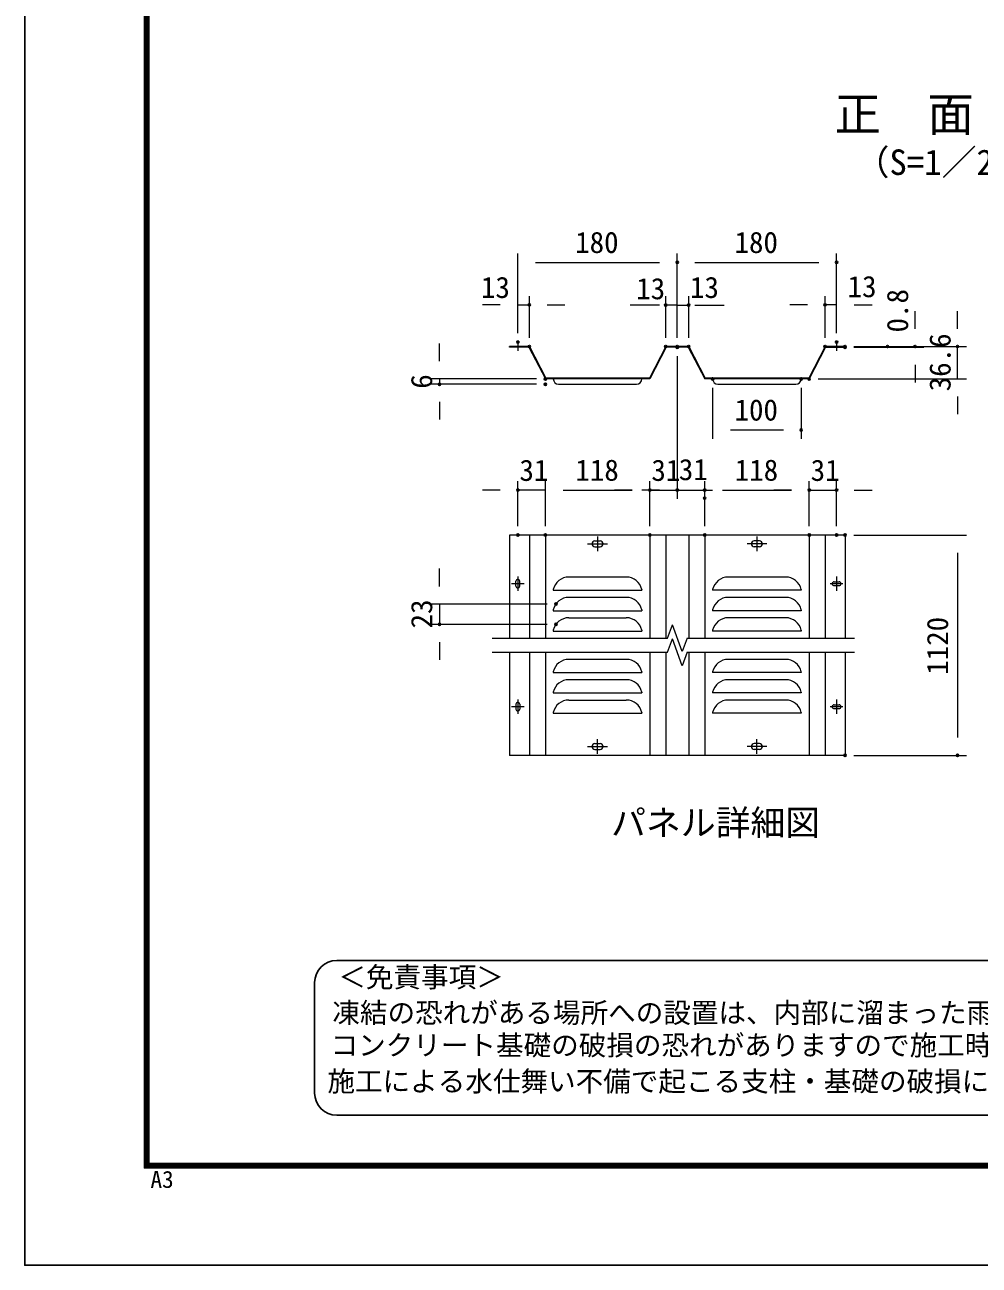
# Model space of a CAD drawing. Units: millimetres, scale not verified, with parts at other scales. Extents: x -4200 to 4200, y -2970 to 2970.
# Drawn here: x -4200 to -2044, y -2970 to -166 of the extents above; entities that cross this region are included whole.
import ezdxf
from ezdxf.enums import TextEntityAlignment as Align

# ---------------------------------------------------------------- set-up
doc = ezdxf.new("R2010")
doc.units = ezdxf.units.MM
doc.header["$LTSCALE"] = 10
doc.header["$PDMODE"] = 32
doc.header["$PDSIZE"] = 5
doc.linetypes.add('USER1', pattern=[50.8, 31.75, -6.35, 6.35, -6.35])
for name, color, linetype, lineweight in [('0-0_D-BMK', 2, 'USER1', 13), ('0-5_D-STR-DIM', 7, 'Continuous', 13), ('0-8_D-TTL-TXT', 7, 'Continuous', 25), ('0-A_D-TTL', 7, 'Continuous', 25)]:
    doc.layers.add(name, color=color, linetype=linetype, lineweight=lineweight)
doc.layers.add('0-7_Defpoints', color=8, linetype='Continuous')
doc.styles.add('ＭＳ ゴシック', font='')
doc.styles.get('ＭＳ ゴシック').set_extended_font_data('MS Gothic')

msp = doc.modelspace()

# ---------------------------------------------------------------- linework, layer by layer
at = {"layer": '0-0_D-BMK'}
for p, q in [((-3086.11, -883.57), (-3086.11, -903.57)), ((-2366.11, -883.57), (-2366.11, -903.57)), ((-2928.51, -1339.6), (-2883.71, -1339.6)), ((-2906.11, -1323.1), (-2906.11, -1356.1)), ((-2523.71, -1339.6), (-2568.51, -1339.6)), ((-2546.11, -1323.1), (-2546.11, -1356.1)), ((-3071.81, -1429.6), (-3100.41, -1429.6)), ((-3086.11, -1413.1), (-3086.11, -1446.1)), ((-2351.81, -1429.6), (-2380.41, -1429.6)), ((-2366.11, -1413.1), (-2366.11, -1446.1)), ((-3071.81, -1707.6), (-3100.41, -1707.6)), ((-3086.11, -1691.1), (-3086.11, -1724.1)), ((-2351.81, -1707.6), (-2380.41, -1707.6)), ((-2366.11, -1691.1), (-2366.11, -1724.1)), ((-2906.11, -1814.1), (-2906.11, -1781.1)), ((-2546.11, -1814.1), (-2546.11, -1781.1)), ((-2928.51, -1797.6), (-2883.71, -1797.6)), ((-2523.71, -1797.6), (-2568.51, -1797.6))]:
    msp.add_line(p, q, dxfattribs=at)
at = {"layer": '0-5_D-STR-DIM'}
for p, q in [((-3086.11, -863.57), (-3086.11, -683.35)), ((-2726.11, -873.57), (-2726.11, -683.35)), ((-2726.11, -873.57), (-2726.11, -683.35)), ((-2366.11, -863.57), (-2366.11, -683.35)), ((-3046.11, -703.35), (-2766.11, -703.35)), ((-2686.11, -703.35), (-2406.11, -703.35)), ((-3086.11, -863.57), (-3086.11, -779.41)), ((-3060.11, -873.57), (-3060.11, -779.41)), ((-2752.11, -873.57), (-2752.11, -779.92)), ((-2726.11, -873.57), (-2726.11, -779.92)), ((-2726.11, -873.57), (-2726.11, -779.92)), ((-2700.11, -873.57), (-2700.11, -779.92)), ((-2392.11, -873.57), (-2392.11, -779.41)), ((-2366.11, -863.57), (-2366.11, -779.41)), ((-3126.11, -799.41), (-3166.11, -799.41)), ((-3086.11, -799.41), (-3060.11, -799.41)), ((-3020.11, -799.41), (-2980.11, -799.41)), ((-2792.11, -799.92), (-2832.11, -799.92)), ((-2766.11, -799.92), (-2806.11, -799.92)), ((-2726.11, -799.92), (-2752.11, -799.92)), ((-2726.11, -799.92), (-2700.11, -799.92)), ((-2686.11, -799.92), (-2646.11, -799.92)), ((-2660.11, -799.92), (-2620.11, -799.92)), ((-2432.11, -799.41), (-2472.11, -799.41)), ((-2366.11, -799.41), (-2392.11, -799.41)), ((-2326.11, -799.41), (-2286.11, -799.41)), ((-2188.98, -853.57), (-2188.98, -813.57)), ((-2092.98, -853.57), (-2092.98, -813.57)), ((-3263.24, -926.77), (-3263.24, -886.77)), ((-3060.11, -893.57), (-3105.11, -893.57)), ((-3105.11, -895.17), (-3105.11, -893.57)), ((-3061.1, -895.17), (-3105.11, -895.17)), ((-3061.1, -895.17), (-3024.11, -966.77)), ((-3060.11, -893.57), (-3023.12, -965.17)), ((-2752.11, -893.57), (-2789.1, -965.17)), ((-2751.12, -895.17), (-2788.11, -966.77)), ((-2700.11, -893.57), (-2752.11, -893.57)), ((-2701.1, -895.17), (-2751.12, -895.17)), ((-2701.1, -895.17), (-2664.11, -966.77)), ((-2700.11, -893.57), (-2663.12, -965.17)), ((-2392.11, -893.57), (-2429.1, -965.17)), ((-2391.12, -895.17), (-2428.11, -966.77)), ((-2347.11, -893.57), (-2392.11, -893.57)), ((-2392.11, -893.57), (-2347.11, -893.57)), ((-2347.11, -895.17), (-2391.12, -895.17)), ((-2327.11, -893.57), (-2168.98, -893.57)), ((-2327.11, -895.17), (-2168.98, -895.17)), ((-2231.11, -893.57), (-2072.98, -893.57)), ((-2188.98, -895.17), (-2188.98, -893.57)), ((-2092.98, -966.77), (-2092.98, -893.57)), ((-2726.11, -915.17), (-2726.11, -1238.08)), ((-2726.11, -915.17), (-2726.11, -1238.08)), ((-2188.98, -935.17), (-2188.98, -975.17)), ((-3043.98, -966.77), (-3283.24, -966.77)), ((-3043.98, -978.77), (-3283.24, -978.77)), ((-3263.24, -966.77), (-3263.24, -978.77)), ((-2788.11, -966.77), (-3024.11, -966.77)), ((-2789.1, -965.17), (-3023.12, -965.17)), ((-2994.11, -978.77), (-2818.11, -978.77)), ((-2428.11, -966.77), (-2664.11, -966.77)), ((-2429.1, -965.17), (-2663.12, -965.17)), ((-2634.11, -978.77), (-2458.11, -978.77)), ((-2408.11, -966.77), (-2072.98, -966.77)), ((-2646.11, -986.79), (-2646.11, -1102.1)), ((-2446.11, -986.79), (-2446.11, -1102.1)), ((-2092.98, -1006.77), (-2092.98, -1046.77)), ((-3263.24, -1018.77), (-3263.24, -1058.77)), ((-2606.11, -1082.1), (-2486.11, -1082.1)), ((-3086.11, -1299.6), (-3086.11, -1198.08)), ((-3024.07, -1299.6), (-3024.07, -1198.08)), ((-3024.07, -1299.6), (-3024.07, -1198.08)), ((-2787.98, -1299.6), (-2787.98, -1198.08)), ((-2787.98, -1299.6), (-2787.98, -1198.08)), ((-2664.07, -1216.32), (-2664.07, -1198.08)), ((-2663.98, -1299.6), (-2663.98, -1198.08)), ((-2428.15, -1299.6), (-2428.15, -1198.08)), ((-2427.88, -1299.6), (-2427.88, -1198.08)), ((-2366.11, -1299.6), (-2366.11, -1198.08)), ((-3126.11, -1218.08), (-3166.11, -1218.08)), ((-3024.07, -1218.08), (-3086.11, -1218.08)), ((-2984.07, -1218.08), (-2944.07, -1218.08)), ((-2984.07, -1218.08), (-2827.98, -1218.08)), ((-2827.98, -1218.08), (-2867.98, -1218.08)), ((-2766.11, -1218.08), (-2806.11, -1218.08)), ((-2787.98, -1218.08), (-2726.11, -1218.08)), ((-2726.11, -1218.08), (-2663.98, -1218.08)), ((-2686.11, -1218.08), (-2646.11, -1218.08)), ((-2624.07, -1218.08), (-2467.88, -1218.08)), ((-2623.98, -1218.08), (-2583.98, -1218.08)), ((-2468.15, -1218.08), (-2508.15, -1218.08)), ((-2428.15, -1218.08), (-2366.11, -1218.08)), ((-2326.11, -1218.08), (-2286.11, -1218.08)), ((-3105.11, -1319.6), (-3105.11, -1552.6)), ((-2347.11, -1319.6), (-3105.11, -1319.6)), ((-3060.11, -1319.6), (-3060.11, -1552.6)), ((-3023.98, -1319.6), (-3023.98, -1552.6)), ((-2912.01, -1333.1), (-2900.21, -1333.1)), ((-2788.11, -1319.6), (-2788.11, -1552.6)), ((-2752.11, -1319.6), (-2752.11, -1552.6)), ((-2700.11, -1319.6), (-2700.11, -1552.6)), ((-2664.11, -1319.6), (-2664.11, -1552.6)), ((-2540.21, -1333.1), (-2552.01, -1333.1)), ((-2428.11, -1319.6), (-2428.11, -1552.6)), ((-2392.11, -1319.6), (-2392.11, -1552.6)), ((-2347.11, -1319.6), (-2347.11, -1552.6)), ((-2326.98, -1319.6), (-2072.98, -1319.6)), ((-2912.01, -1346.1), (-2900.21, -1346.1)), ((-2540.21, -1346.1), (-2552.01, -1346.1)), ((-2092.98, -1359.6), (-2092.98, -1777.6)), ((-3263.24, -1435.6), (-3263.24, -1395.6)), ((-3090.41, -1435.3), (-3090.41, -1423.9)), ((-3081.81, -1435.3), (-3081.81, -1423.9)), ((-2841.21, -1414.6), (-2971, -1414.6)), ((-2481.21, -1414.6), (-2611, -1414.6)), ((-2371.81, -1425.3), (-2360.41, -1425.3)), ((-3006.11, -1442.6), (-3006.11, -1444.6)), ((-3006.11, -1444.6), (-2806.11, -1444.6)), ((-2806.11, -1442.6), (-2806.11, -1444.6)), ((-2806.11, -1442.62), (-2806.11, -1444.6)), ((-2646.11, -1442.6), (-2646.11, -1444.6)), ((-2646.11, -1442.62), (-2646.11, -1444.6)), ((-2446.11, -1444.6), (-2646.11, -1444.6)), ((-2446.11, -1442.6), (-2446.11, -1444.6)), ((-2371.81, -1433.9), (-2360.41, -1433.9)), ((-3020.11, -1475.6), (-3283.24, -1475.6)), ((-3263.24, -1475.6), (-3263.24, -1521.6)), ((-2841.21, -1460.6), (-2971, -1460.6)), ((-2481.21, -1460.6), (-2611, -1460.6)), ((-3006.11, -1488.6), (-3006.11, -1490.6)), ((-3006.11, -1490.6), (-2806.11, -1490.6)), ((-2971, -1506.6), (-2841.21, -1506.6)), ((-2805.98, -1488.6), (-2805.98, -1490.6)), ((-2805.98, -1488.62), (-2805.98, -1490.6)), ((-2646.11, -1488.6), (-2646.11, -1490.6)), ((-2646.11, -1488.62), (-2646.11, -1490.6)), ((-2446.11, -1490.6), (-2646.11, -1490.6)), ((-2481.21, -1506.6), (-2611, -1506.6)), ((-2446.11, -1488.6), (-2446.11, -1490.6)), ((-3020.11, -1521.6), (-3283.24, -1521.6)), ((-3006.11, -1534.6), (-3006.11, -1536.6)), ((-3006.11, -1536.6), (-2806.11, -1536.6)), ((-2805.98, -1534.6), (-2805.98, -1536.6)), ((-2805.98, -1534.62), (-2805.98, -1536.6)), ((-2748.04, -1552.69), (-2736.99, -1522.34)), ((-2714.89, -1583.05), (-2736.99, -1522.34)), ((-2646.11, -1534.6), (-2646.11, -1536.6)), ((-2646.11, -1534.62), (-2646.11, -1536.6)), ((-2446.11, -1536.6), (-2646.11, -1536.6)), ((-2446.11, -1534.6), (-2446.11, -1536.6)), ((-3263.24, -1561.6), (-3263.24, -1601.6)), ((-3144.27, -1552.6), (-2748, -1552.6)), ((-2748.04, -1584.69), (-2736.99, -1554.34)), ((-2714.89, -1615.05), (-2736.99, -1554.34)), ((-2703.85, -1552.69), (-2714.89, -1583.05)), ((-2703.81, -1552.6), (-2325.42, -1552.6)), ((-3144.27, -1584.6), (-2748, -1584.6)), ((-3104.98, -1584.59), (-3104.98, -1817.59)), ((-3059.98, -1584.59), (-3059.98, -1817.59)), ((-3023.98, -1584.59), (-3023.98, -1817.59)), ((-2787.98, -1584.59), (-2787.98, -1817.59)), ((-2751.98, -1584.59), (-2751.98, -1817.59)), ((-2703.85, -1584.69), (-2714.89, -1615.05)), ((-2703.81, -1584.6), (-2325.42, -1584.6)), ((-2699.98, -1584.59), (-2699.98, -1817.59)), ((-2663.98, -1584.59), (-2663.98, -1817.59)), ((-2427.98, -1584.59), (-2427.98, -1817.6)), ((-2391.98, -1584.59), (-2391.98, -1817.6)), ((-2346.98, -1584.59), (-2346.98, -1817.6)), ((-2841.21, -1600.6), (-2971, -1600.6)), ((-2481.21, -1600.6), (-2611, -1600.6)), ((-3006.11, -1628.6), (-3006.11, -1630.6)), ((-3006.11, -1630.6), (-2806.11, -1630.6)), ((-2841.21, -1646.6), (-2971, -1646.6)), ((-2806.11, -1628.6), (-2806.11, -1630.6)), ((-2806.11, -1628.62), (-2806.11, -1630.6)), ((-2646.11, -1628.6), (-2646.11, -1630.6)), ((-2646.11, -1628.62), (-2646.11, -1630.6)), ((-2446.11, -1630.6), (-2646.11, -1630.6)), ((-2481.21, -1646.6), (-2611, -1646.6)), ((-2446.11, -1628.6), (-2446.11, -1630.6)), ((-3006.11, -1674.6), (-3006.11, -1676.6)), ((-3006.11, -1676.6), (-2806.11, -1676.6)), ((-2806.11, -1674.6), (-2806.11, -1676.6)), ((-2806.11, -1674.62), (-2806.11, -1676.6)), ((-2646.11, -1674.6), (-2646.11, -1676.6)), ((-2646.11, -1674.62), (-2646.11, -1676.6)), ((-2446.11, -1676.6), (-2646.11, -1676.6)), ((-2446.11, -1674.6), (-2446.11, -1676.6)), ((-3090.41, -1701.9), (-3090.41, -1713.3)), ((-3081.81, -1701.9), (-3081.81, -1713.3)), ((-2971, -1692.6), (-2841.21, -1692.6)), ((-2481.21, -1692.6), (-2611, -1692.6)), ((-2371.81, -1703.3), (-2360.41, -1703.3)), ((-3006.11, -1720.6), (-3006.11, -1722.6)), ((-3006.11, -1722.6), (-2806.11, -1722.6)), ((-2806.11, -1720.6), (-2806.11, -1722.6)), ((-2806.11, -1720.62), (-2806.11, -1722.6)), ((-2646.11, -1720.6), (-2646.11, -1722.6)), ((-2646.11, -1720.62), (-2646.11, -1722.6)), ((-2446.11, -1722.6), (-2646.11, -1722.6)), ((-2446.11, -1720.6), (-2446.11, -1722.6)), ((-2371.81, -1711.9), (-2360.41, -1711.9)), ((-2912.01, -1791.1), (-2900.21, -1791.1)), ((-2540.21, -1791.1), (-2552.01, -1791.1)), ((-2346.98, -1817.6), (-3104.98, -1817.6)), ((-2912.01, -1804.1), (-2900.21, -1804.1)), ((-2540.21, -1804.1), (-2552.01, -1804.1)), ((-2326.98, -1817.6), (-2072.98, -1817.6))]:
    msp.add_line(p, q, dxfattribs=at)
msp.add_lwpolyline([(-2391.12, -895.17), (-2347.11, -895.17), (-2347.11, -893.57)], dxfattribs=at)
for centre, radius, start, end in [((-2994.11, -966.77), 12, 180, 270), ((-2818.11, -966.77), 12, 270, 0), ((-2634.11, -966.77), 12, 180, 270), ((-2458.11, -966.77), 12, 270, 0), ((-2912.01, -1339.6), 6.5, 90, 270), ((-2900.21, -1339.6), 6.5, 270, 90), ((-2552.01, -1339.6), 6.5, 90, 270), ((-2540.21, -1339.6), 6.5, 270, 90), ((-3086.11, -1423.9), 4.3, 0, 180), ((-2971, -1450.6), 36, 90, 167.16041), ((-2841.21, -1450.6), 36, 12.83959, 90), ((-2611, -1450.6), 36, 90, 167.16041), ((-2481.21, -1450.6), 36, 12.83959, 90), ((-2371.81, -1429.6), 4.3, 90, 270), ((-2360.41, -1429.6), 4.3, 270, 90), ((-3086.11, -1435.3), 4.3, 180, 0), ((-2971, -1496.6), 36, 90, 167.16041), ((-2841.21, -1496.6), 36, 12.83959, 90), ((-2611, -1496.6), 36, 90, 167.16041), ((-2481.21, -1496.6), 36, 12.83959, 90), ((-2971, -1542.6), 36, 90, 167.16041), ((-2841.21, -1542.6), 36, 12.83959, 90), ((-2611, -1542.6), 36, 90, 167.16041), ((-2481.21, -1542.6), 36, 12.83959, 90), ((-2971, -1636.6), 36, 90, 167.16041), ((-2841.21, -1636.6), 36, 12.83959, 90), ((-2611, -1636.6), 36, 90, 167.16041), ((-2481.21, -1636.6), 36, 12.83959, 90), ((-2971, -1682.6), 36, 90, 167.16041), ((-2841.21, -1682.6), 36, 12.83959, 90), ((-2611, -1682.6), 36, 90, 167.16041), ((-2481.21, -1682.6), 36, 12.83959, 90), ((-3086.11, -1701.9), 4.3, 0, 180), ((-2971, -1728.6), 36, 90, 167.16041), ((-2841.21, -1728.6), 36, 12.83959, 90), ((-2611, -1728.6), 36, 90, 167.16041), ((-2481.21, -1728.6), 36, 12.83959, 90), ((-2371.81, -1707.6), 4.3, 90, 270), ((-2360.41, -1707.6), 4.3, 270, 90), ((-3086.11, -1713.3), 4.3, 180, 0), ((-2912.01, -1797.6), 6.5, 90, 270), ((-2900.21, -1797.6), 6.5, 270, 90), ((-2552.01, -1797.6), 6.5, 90, 270), ((-2540.21, -1797.6), 6.5, 270, 90)]:
    msp.add_arc(centre, radius, start, end, dxfattribs=at)
at = {"layer": '0-7_Defpoints'}
for p in [(-2726.11, -703.35), (-2366.11, -703.35), (-3060.11, -799.41), (-2752.11, -799.92), (-2700.11, -799.92), (-2392.11, -799.41), (-3086.11, -883.57), (-3086.11, -883.57), (-3060.11, -893.57), (-2752.11, -893.57), (-2726.11, -893.57), (-2726.11, -893.57), (-2726.11, -895.17), (-2700.11, -893.57), (-2392.11, -893.57), (-2366.11, -883.57), (-2366.11, -883.57), (-2347.11, -893.57), (-2347.11, -895.17), (-2251.11, -893.57), (-2188.98, -893.57), (-2092.98, -893.57), (-3263.24, -978.77), (-3023.98, -966.77), (-3023.98, -978.77), (-2646.11, -966.79), (-2446.11, -966.79), (-2428.11, -966.77), (-2446.11, -1082.1), (-3086.11, -1218.08), (-2787.98, -1218.08), (-2726.11, -1218.08), (-2663.98, -1218.08), (-2427.88, -1218.08), (-2366.11, -1218.08), (-2664.07, -1236.32), (-3086.11, -1319.6), (-3024.07, -1319.6), (-2787.98, -1319.6), (-2663.98, -1319.6), (-2428.15, -1319.6), (-2427.88, -1319.6), (-2366.11, -1319.6), (-2346.98, -1319.6), (-3000.11, -1475.6), (-3263.24, -1521.6), (-3000.11, -1521.6), (-2346.98, -1817.6), (-2092.98, -1817.6)]:
    msp.add_point(p, dxfattribs=at)
at = {"layer": '0-8_D-TTL-TXT', "color": 2}
for p, q in [((-1049.82, -2281.23), (-3495.37, -2281.23)), ((-3545.37, -2331.23), (-3545.37, -2581.23)), ((-3495.37, -2631.23), (-1049.82, -2631.23))]:
    msp.add_line(p, q, dxfattribs=at)
for centre, start, end in [((-3495.37, -2331.23), 90, 180), ((-3495.37, -2581.23), 180, 270)]:
    msp.add_arc(centre, 50, start, end, dxfattribs=at)
at = {"layer": '0-A_D-TTL', "color": 2}
msp.add_lwpolyline([(-4200, 2970), (4200, 2970), (4200, -2970), (-4200, -2970)], close=True, dxfattribs=at)
at = {"layer": '0-A_D-TTL'}
for points in [[(-3930, 2750), (3930, 2750), (3930, -2750), (-3930, -2750)], [(-3927.5, 2747.5), (3927.5, 2747.5), (3927.5, -2747.5), (-3927.5, -2747.5)], [(-3925, 2745), (3925, 2745), (3925, -2745), (-3925, -2745)], [(-3922.5, 2742.5), (3922.5, 2742.5), (3922.5, -2742.5), (-3922.5, -2742.5)], [(-3920, 2740), (3920, 2740), (3920, -2740), (-3920, -2740)]]:
    msp.add_lwpolyline(points, close=True, dxfattribs=at)

# ---------------------------------------------------------------- texts
at = {"layer": '0-5_D-STR-DIM', "style": 'ＭＳ ゴシック'}
for s, p in [('180', (-2956.76, -696.6)), ('180', (-2596.76, -696.6)), ('13', (-3169.54, -798.31)), ('13', (-2818.85, -801.13)), ('13', (-2697.38, -798.31)), ('13', (-2341.31, -796.42)), ('100', (-2596.76, -1075.35)), ('118', (-2956.3, -1211.33)), ('31', (-2722.58, -1210.02)), ('118', (-2596.25, -1211.33)), ('31', (-3082.58, -1211.7)), ('31', (-2784.48, -1211.66)), ('31', (-2424.74, -1211.7))]:
    msp.add_text(s, height=48.09, dxfattribs=at).set_placement(p, align=Align.BOTTOM_LEFT)
for s, p in [('0.8', (-2190.13, -861.69)), ('36.6', (-2094.13, -994.77)), ('6', (-3265.44, -988.99)), ('23', (-3265.22, -1530.7)), ('1120', (-2099.73, -1635.5))]:
    msp.add_text(s, height=48.09, rotation=90, dxfattribs=at).set_placement(p, align=Align.BOTTOM_LEFT)
at = {"layer": '0-8_D-TTL-TXT', "style": 'ＭＳ ゴシック'}
for s, height, p in [('正\u3000面\u3000図', 76.98, (-2370.87, -429.88)), ('（S=1／20）', 57.7, (-2325.39, -523.08)), ('パネル詳細図', 57.7, (-2875.55, -2015.85)), ('＜免責事項＞ \u3000\u3000', 45.67, (-3491.66, -2355.41)), ('凍結の恐れがある場所への設置は、内部に溜まった雨水等の凍結融解により支柱の破損や', 45.67, (-3505.19, -2435.9)), ('コンクリート基礎の破損の恐れがありますので施工時、水仕舞いを行ってください。', 45.67, (-3509.3, -2509.33)), ('施工による水仕舞い不備で起こる支柱・基礎の破損について当社は責任を負いかねます。 ', 45.67, (-3516.29, -2590.82))]:
    msp.add_text(s, height=height, dxfattribs=at).set_placement(p, align=Align.BOTTOM_LEFT)
at = {"layer": '0-A_D-TTL', "style": 'ＭＳ ゴシック'}
msp.add_text('A3', height=38.49, dxfattribs=at).set_placement((-3916.09, -2806.81), align=Align.BOTTOM_LEFT)

doc.saveas('drawing.dxf')
